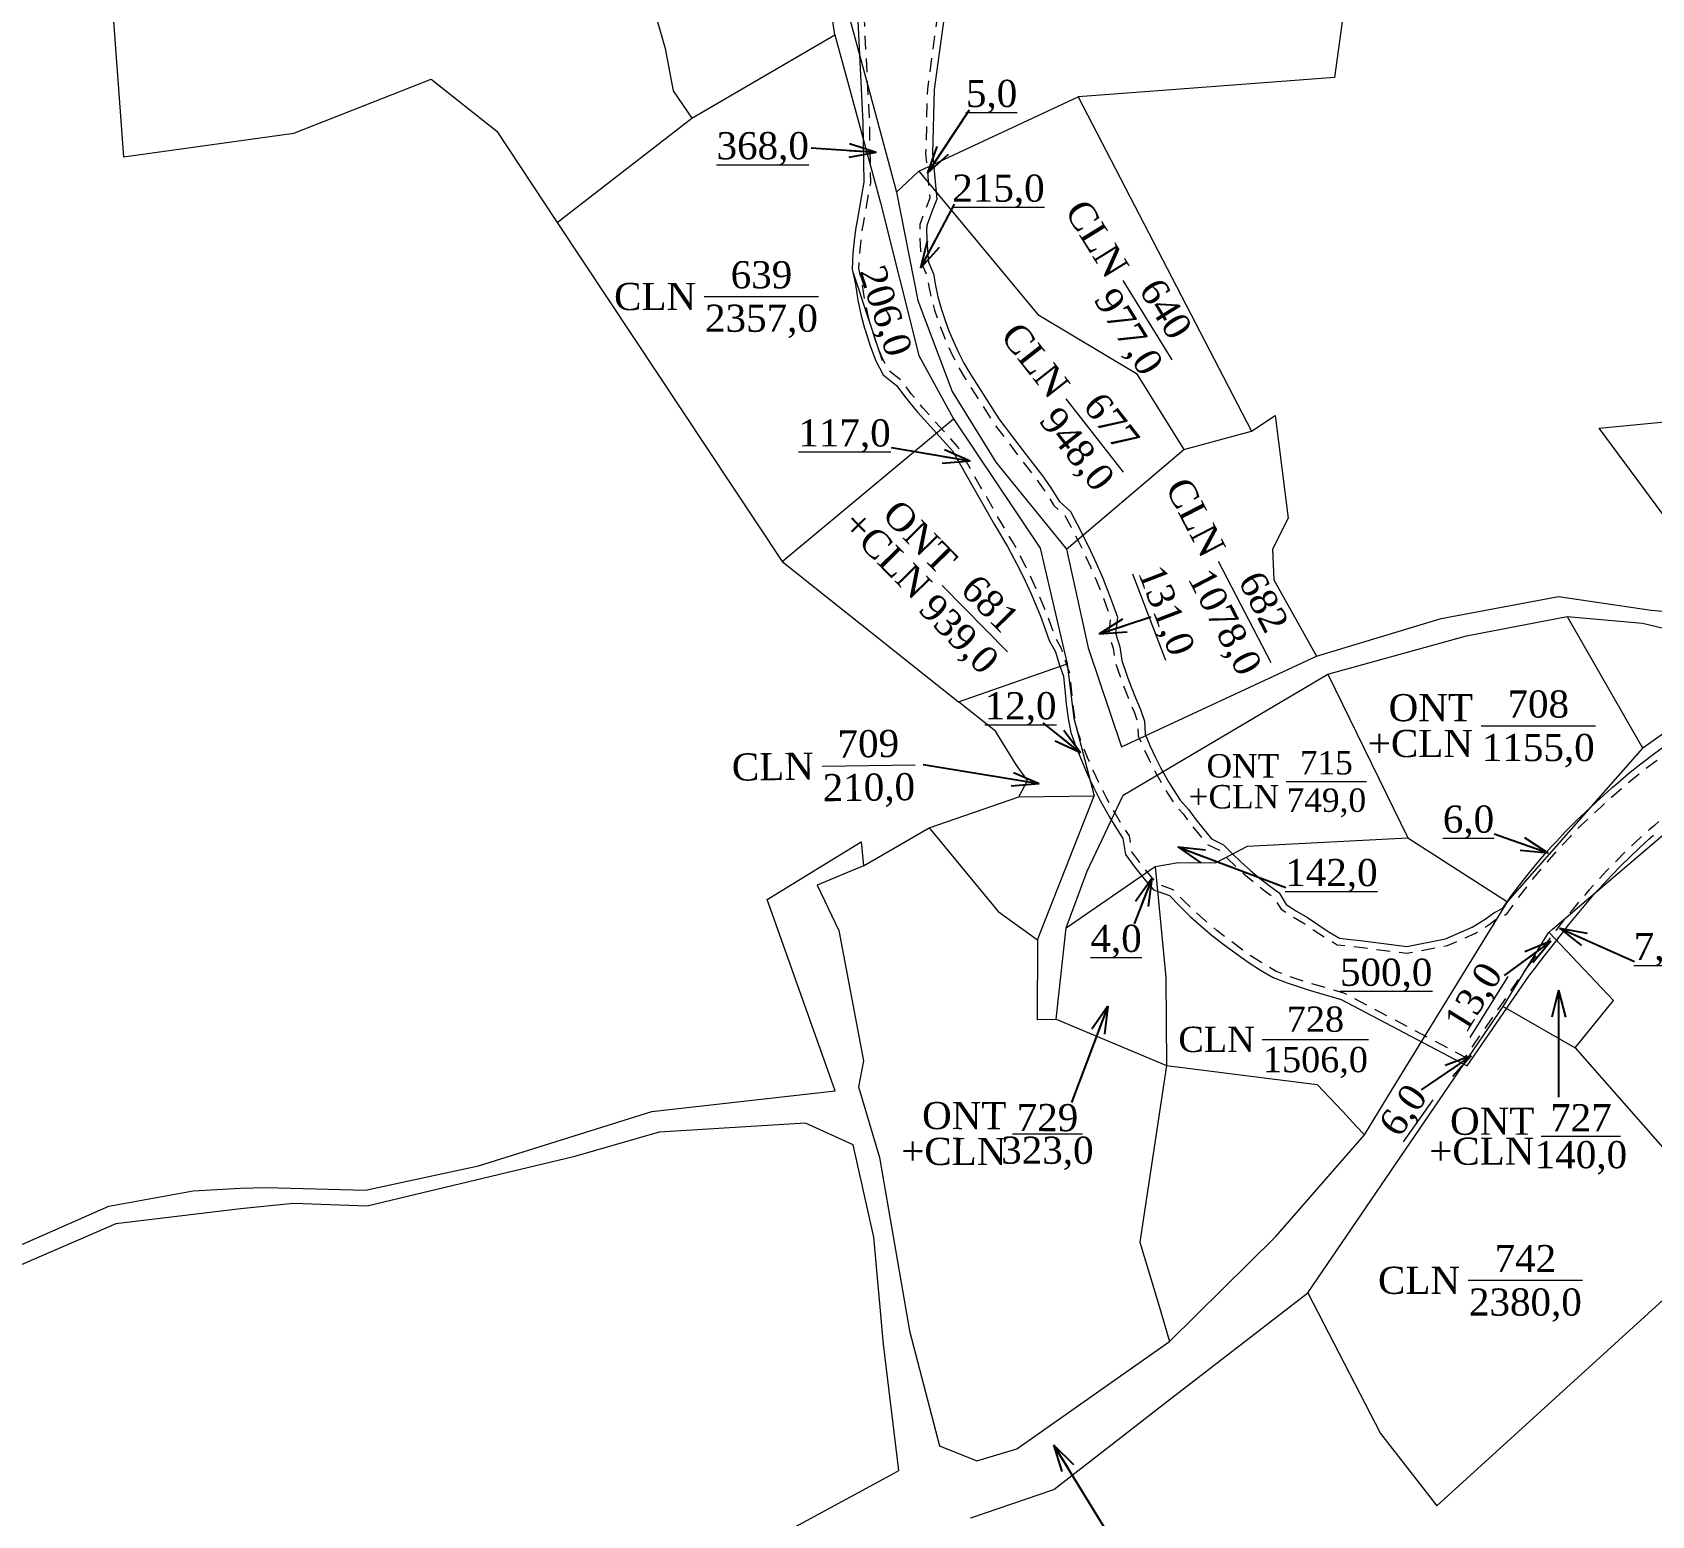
# Model space of a CAD drawing. Header units: metres. Extents: x 545919 to 546496, y 1842013 to 1842843.
# Drawn here: x 546116.4 to 546354.7, y 1842180.9 to 1842399.3 of the extents above; entities that cross this region are included whole.
import ezdxf
from ezdxf.enums import TextEntityAlignment as Align

# ---------------------------------------------------------------- set-up
doc = ezdxf.new("R2010")
doc.units = ezdxf.units.M
doc.header["$MEASUREMENT"] = 0
doc.linetypes.add('DGN Style 2', pattern=[3.355162, 2.013097, -1.342065])
for name, color, linetype, lineweight in [('Level 10', 7, 'Continuous', 0), ('Level 13', 7, 'Continuous', 0), ('Level 14', 7, 'Continuous', 0), ('Level 2', 7, 'Continuous', 0), ('Level 30', 7, 'Continuous', 0), ('Level 4', 7, 'Continuous', 0), ('Level 5', 7, 'Continuous', 0), ('Level 6', 7, 'Continuous', 0)]:
    doc.layers.add(name, color=color, linetype=linetype, lineweight=lineweight)
doc.styles.add('Style-STANDARD', font='STANDARD.shx')
doc.styles.add('Style-Times New Roman', font='times.ttf')
doc.dimstyles.get("Standard").update_dxf_attribs({"dimtxt": 0.18, "dimasz": 0.18, "dimexe": 0.18, "dimexo": 0.0625, "dimgap": 0.09, "dimtad": 0, "dimtih": 1, "dimtoh": 1, "dimdec": 4, "dimzin": 0, "dimdsep": 46, "dimtxsty": 'Standard', "dimcen": 0.09, "dimadec": 0, "dimazin": 0, "dimtfac": 1, "dimtdec": 4, "dimtofl": 0, "dimtmove": 0, "dimatfit": 3, "dimfxl": 1, "dimtolj": 1, "dimtzin": 0, "dimarcsym": 0})

# ---------------------------------------------------------------- blocks, each defined once
blk = doc.blocks.new('N_THUA_10')
at = {"layer": 'Level 13', "color": 1, "linetype": 'Continuous', "lineweight": 0}
blk.add_line((-2.047505, 0), (6.362495, 0), dxfattribs=at)
at = {"layer": 'Level 13', "color": 5, "linetype": 'Continuous', "lineweight": 0, "style": 'Style-Times New Roman'}
blk.add_text('742', height=2, dxfattribs=at).set_placement((2.157495, 1.6), align=Align.MIDDLE_CENTER)
at = {"layer": 'Level 2', "color": 3, "linetype": 'Continuous', "lineweight": 0, "style": 'Style-Times New Roman'}
blk.add_text('CLN', height=2, dxfattribs=at).set_placement((-2.647505, 0), align=Align.MIDDLE_RIGHT)
at = {"layer": 'Level 4', "color": 1, "linetype": 'Continuous', "lineweight": 0, "style": 'Style-Times New Roman'}
blk.add_text('2380,0', height=2, dxfattribs=at).set_placement((2.157495, -1.6), align=Align.MIDDLE_CENTER)
blk = doc.blocks.new('N_THUA_11')
at = {"layer": 'Level 13', "color": 1, "linetype": 'Continuous', "lineweight": 0}
blk.add_line((0.444617, 0), (6.272617, 0), dxfattribs=at)
at = {"layer": 'Level 13', "color": 5, "linetype": 'Continuous', "lineweight": 0, "style": 'Style-Times New Roman'}
blk.add_text('727', height=2, dxfattribs=at).set_placement((3.358617, 1.36), align=Align.MIDDLE_CENTER)
at = {"layer": 'Level 2', "color": 3, "linetype": 'Continuous', "lineweight": 0, "style": 'Style-Times New Roman'}
blk.add_text('ONT', height=2, dxfattribs=at).set_placement((-0.065383, 0.102), align=Align.RIGHT)
blk.add_text('+CLN', height=2, dxfattribs=at).set_placement((-0.065383, -0.102), align=Align.TOP_RIGHT)
at = {"layer": 'Level 4', "color": 1, "linetype": 'Continuous', "lineweight": 0, "style": 'Style-Times New Roman'}
blk.add_text('140,0', height=2, dxfattribs=at).set_placement((3.358617, -1.36), align=Align.MIDDLE_CENTER)
blk = doc.blocks.new('N_THUA_16')
at = {"layer": 'Level 13', "color": 1, "linetype": 'Continuous', "lineweight": 0}
blk.add_line((-0.875749, 0), (5.980251, 0), dxfattribs=at)
at = {"layer": 'Level 13', "color": 5, "linetype": 'Continuous', "lineweight": 0, "style": 'Style-Times New Roman'}
blk.add_text('640', height=2, dxfattribs=at).set_placement((2.552251, 1.6), align=Align.MIDDLE_CENTER)
at = {"layer": 'Level 2', "color": 3, "linetype": 'Continuous', "lineweight": 0, "style": 'Style-Times New Roman'}
blk.add_text('CLN', height=2, dxfattribs=at).set_placement((-1.475749, 0), align=Align.MIDDLE_RIGHT)
at = {"layer": 'Level 4', "color": 1, "linetype": 'Continuous', "lineweight": 0, "style": 'Style-Times New Roman'}
blk.add_text('977,0', height=2, dxfattribs=at).set_placement((2.552251, -1.6), align=Align.MIDDLE_CENTER)
blk = doc.blocks.new('N_THUA_17')
at = {"layer": 'Level 13', "color": 1, "linetype": 'Continuous', "lineweight": 0}
blk.add_line((-0.873767, 0), (5.982233, 0), dxfattribs=at)
at = {"layer": 'Level 13', "color": 5, "linetype": 'Continuous', "lineweight": 0, "style": 'Style-Times New Roman'}
blk.add_text('677', height=2, dxfattribs=at).set_placement((2.554233, 1.6), align=Align.MIDDLE_CENTER)
at = {"layer": 'Level 2', "color": 3, "linetype": 'Continuous', "lineweight": 0, "style": 'Style-Times New Roman'}
blk.add_text('CLN', height=2, dxfattribs=at).set_placement((-1.473767, 0), align=Align.MIDDLE_RIGHT)
at = {"layer": 'Level 4', "color": 1, "linetype": 'Continuous', "lineweight": 0, "style": 'Style-Times New Roman'}
blk.add_text('948,0', height=2, dxfattribs=at).set_placement((2.554233, -1.6), align=Align.MIDDLE_CENTER)
blk = doc.blocks.new('N_THUA_18')
at = {"layer": 'Level 13', "color": 1, "linetype": 'Continuous', "lineweight": 0}
blk.add_line((-2.041552, 0), (6.368448, 0), dxfattribs=at)
at = {"layer": 'Level 13', "color": 5, "linetype": 'Continuous', "lineweight": 0, "style": 'Style-Times New Roman'}
blk.add_text('639', height=2, dxfattribs=at).set_placement((2.163448, 1.6), align=Align.MIDDLE_CENTER)
at = {"layer": 'Level 2', "color": 3, "linetype": 'Continuous', "lineweight": 0, "style": 'Style-Times New Roman'}
blk.add_text('CLN', height=2, dxfattribs=at).set_placement((-2.641552, 0), align=Align.MIDDLE_RIGHT)
at = {"layer": 'Level 4', "color": 1, "linetype": 'Continuous', "lineweight": 0, "style": 'Style-Times New Roman'}
blk.add_text('2357,0', height=2, dxfattribs=at).set_placement((2.163448, -1.6), align=Align.MIDDLE_CENTER)
blk = doc.blocks.new('N_THUA_19')
at = {"layer": 'Level 13', "color": 1, "linetype": 'Continuous', "lineweight": 0}
blk.add_line((2.774286, 0), (9.630286, 0), dxfattribs=at)
at = {"layer": 'Level 13', "color": 5, "linetype": 'Continuous', "lineweight": 0, "style": 'Style-Times New Roman'}
blk.add_text('681', height=2, dxfattribs=at).set_placement((6.202286, 1.6), align=Align.MIDDLE_CENTER)
at = {"layer": 'Level 2', "color": 3, "linetype": 'Continuous', "lineweight": 0, "insert": (2.174286, 0), "char_height": 2, "attachment_point": 6, "line_spacing_factor": 0.791214, "style": 'Style-Times New Roman'}
blk.add_mtext('ONT\\P+CLN', dxfattribs=at)
at = {"layer": 'Level 4', "color": 1, "linetype": 'Continuous', "lineweight": 0, "style": 'Style-Times New Roman'}
blk.add_text('939,0', height=2, dxfattribs=at).set_placement((6.202286, -1.6), align=Align.MIDDLE_CENTER)
blk = doc.blocks.new('N_THUA_20')
at = {"layer": 'Level 13', "color": 1, "linetype": 'Continuous', "lineweight": 0}
blk.add_line((-0.872776, 0), (5.983224, 0), dxfattribs=at)
at = {"layer": 'Level 13', "color": 5, "linetype": 'Continuous', "lineweight": 0, "style": 'Style-Times New Roman'}
blk.add_text('709', height=2, dxfattribs=at).set_placement((2.555224, 1.6), align=Align.MIDDLE_CENTER)
at = {"layer": 'Level 2', "color": 3, "linetype": 'Continuous', "lineweight": 0, "style": 'Style-Times New Roman'}
blk.add_text('CLN', height=2, dxfattribs=at).set_placement((-1.472776, 0), align=Align.MIDDLE_RIGHT)
at = {"layer": 'Level 4', "color": 1, "linetype": 'Continuous', "lineweight": 0, "style": 'Style-Times New Roman'}
blk.add_text('210,0', height=2, dxfattribs=at).set_placement((2.555224, -1.6), align=Align.MIDDLE_CENTER)
blk = doc.blocks.new('N_THUA_21')
at = {"layer": 'Level 13', "color": 1, "linetype": 'Continuous', "lineweight": 0}
blk.add_line((-2.047505, 0), (6.362495, 0), dxfattribs=at)
at = {"layer": 'Level 13', "color": 5, "linetype": 'Continuous', "lineweight": 0, "style": 'Style-Times New Roman'}
blk.add_text('682', height=2, dxfattribs=at).set_placement((2.157495, 1.6), align=Align.MIDDLE_CENTER)
at = {"layer": 'Level 2', "color": 3, "linetype": 'Continuous', "lineweight": 0, "style": 'Style-Times New Roman'}
blk.add_text('CLN', height=2, dxfattribs=at).set_placement((-2.647505, 0), align=Align.MIDDLE_RIGHT)
at = {"layer": 'Level 4', "color": 1, "linetype": 'Continuous', "lineweight": 0, "style": 'Style-Times New Roman'}
blk.add_text('1078,0', height=2, dxfattribs=at).set_placement((2.157495, -1.6), align=Align.MIDDLE_CENTER)
blk = doc.blocks.new('N_THUA_22')
at = {"layer": 'Level 13', "color": 1, "linetype": 'Continuous', "lineweight": 0}
blk.add_line((1.794161, 1.235886), (6.028738, 4.152823), dxfattribs=at)
at = {"layer": 'Level 13', "color": 5, "linetype": 'Continuous', "lineweight": 0, "style": 'Style-Times New Roman'}
blk.add_text('729', height=2, rotation=34.560544, dxfattribs=at).set_placement((3.230717, 3.682587), align=Align.MIDDLE_CENTER)
at = {"layer": 'Level 2', "color": 3, "linetype": 'Continuous', "lineweight": 0, "insert": (1.423573, 0.980611), "char_height": 2, "attachment_point": 6, "rotation": 34.56056181, "line_spacing_factor": 0.791214, "style": 'Style-Times New Roman'}
blk.add_mtext('ONT\\P+CLN', dxfattribs=at)
at = {"layer": 'Level 4', "color": 1, "linetype": 'Continuous', "lineweight": 0, "style": 'Style-Times New Roman'}
blk.add_text('323,0', height=2, rotation=34.560544, dxfattribs=at).set_placement((4.592181, 1.706122), align=Align.MIDDLE_CENTER)
blk = doc.blocks.new('TerminatorOpen_0.5')
at = {"color": 0, "linetype": 'ByBlock', "lineweight": -2}
for q in [(-1, 0.25), (-1, 0), (-1, -0.25)]:
    blk.add_line((0, 0), q, dxfattribs=at)
blk = doc.blocks.new('N_THUA_23')
at = {"layer": 'Level 13', "color": 1, "linetype": 'Continuous', "lineweight": 0}
blk.add_line((-2.041552, 0), (6.368448, 0), dxfattribs=at)
at = {"layer": 'Level 13', "color": 5, "linetype": 'Continuous', "lineweight": 0, "style": 'Style-Times New Roman'}
blk.add_text('728', height=2, dxfattribs=at).set_placement((2.163448, 1.6), align=Align.MIDDLE_CENTER)
at = {"layer": 'Level 2', "color": 3, "linetype": 'Continuous', "lineweight": 0, "style": 'Style-Times New Roman'}
blk.add_text('CLN', height=2, dxfattribs=at).set_placement((-2.641552, 0), align=Align.MIDDLE_RIGHT)
at = {"layer": 'Level 4', "color": 1, "linetype": 'Continuous', "lineweight": 0, "style": 'Style-Times New Roman'}
blk.add_text('1506,0', height=2, dxfattribs=at).set_placement((2.163448, -1.6), align=Align.MIDDLE_CENTER)
blk = doc.blocks.new('N_THUA_32')
at = {"layer": 'Level 13', "color": 1, "linetype": 'Continuous', "lineweight": 0}
blk.add_line((1.704687, 0), (10.114687, 0), dxfattribs=at)
at = {"layer": 'Level 13', "color": 5, "linetype": 'Continuous', "lineweight": 0, "style": 'Style-Times New Roman'}
blk.add_text('708', height=2, dxfattribs=at).set_placement((5.909687, 1.6), align=Align.MIDDLE_CENTER)
at = {"layer": 'Level 2', "color": 3, "linetype": 'Continuous', "lineweight": 0, "insert": (1.104687, 0), "char_height": 2, "attachment_point": 6, "line_spacing_factor": 0.791214, "style": 'Style-Times New Roman'}
blk.add_mtext('ONT\\P+CLN', dxfattribs=at)
at = {"layer": 'Level 4', "color": 1, "linetype": 'Continuous', "lineweight": 0, "style": 'Style-Times New Roman'}
blk.add_text('1155,0', height=2, dxfattribs=at).set_placement((5.909687, -1.6), align=Align.MIDDLE_CENTER)
blk = doc.blocks.new('N_THUA_33')
at = {"layer": 'Level 13', "color": 1, "linetype": 'Continuous', "lineweight": 0}
blk.add_line((2.874442, 0), (9.730442, 0), dxfattribs=at)
at = {"layer": 'Level 13', "color": 5, "linetype": 'Continuous', "lineweight": 0, "style": 'Style-Times New Roman'}
blk.add_text('715', height=2, dxfattribs=at).set_placement((6.302442, 1.6), align=Align.MIDDLE_CENTER)
at = {"layer": 'Level 2', "color": 3, "linetype": 'Continuous', "lineweight": 0, "insert": (2.274442, 0), "char_height": 2, "attachment_point": 6, "line_spacing_factor": 0.791214, "style": 'Style-Times New Roman'}
blk.add_mtext('ONT\\P+CLN', dxfattribs=at)
at = {"layer": 'Level 4', "color": 1, "linetype": 'Continuous', "lineweight": 0, "style": 'Style-Times New Roman'}
blk.add_text('749,0', height=2, dxfattribs=at).set_placement((6.302442, -1.6), align=Align.MIDDLE_CENTER)

msp = doc.modelspace()

# ---------------------------------------------------------------- linework, layer by layer
at = {"layer": 'Level 10', "color": 7, "lineweight": 0}
for p, q in [((546213.46, 1842386.63), (546234.49, 1842398.89)), ((546246.85, 1842378.84), (546270.31, 1842389.77)), ((546270.31, 1842389.77), (546295.84, 1842340.55)), ((546243.57, 1842375.74), (546246.85, 1842378.84)), ((546226.72, 1842321.35), (546251.95, 1842342.33)), ((546285.85, 1842337.82), (546295.84, 1842340.55)), ((546268.61, 1842323.18), (546285.85, 1842337.82)), ((546226.72, 1842321.35), (546252.68, 1842300.7)), ((546252.68, 1842300.7), (546268.71, 1842306.28)), ((546307.08, 1842304.77), (546318.84, 1842280.64)), ((546248.38, 1842282.11), (546261.57, 1842286.71)), ((546261.57, 1842286.71), (546272.67, 1842286.86)), ((546238.69, 1842276.54), (546248.38, 1842282.11)), ((546268.55, 1842267.42), (546281.63, 1842276.43)), ((546267.06, 1842253.96), (546268.55, 1842267.42)), ((546267.06, 1842253.96), (546283.3, 1842247.12)), ((546343.46, 1842249.72), (546367.32, 1842222.53))]:
    msp.add_line(p, q, dxfattribs=at)
at = {"layer": 'Level 10', "color": 30, "lineweight": 0}
for p, q in [((546333.48, 1842271.21), (546353.42, 1842293.87)), ((546264.34, 1842265.66), (546272.67, 1842286.86)), ((546238.37, 1842280.06), (546238.69, 1842276.54))]:
    msp.add_line(p, q, dxfattribs=at)
at = {"layer": 'Level 10', "color": 7, "lineweight": 0, "flags": 128}
for points in [[(546311.66, 1842465.57), (546310.79, 1842455.91), (546312.99, 1842452.61), (546314.29, 1842451.87), (546315.14, 1842451.47), (546315.63, 1842448.65), (546315.86, 1842442.5), (546316.75, 1842440.71), (546316.48, 1842439.69), (546316.6, 1842437.2), (546314.41, 1842426.71), (546313.02, 1842422.01), (546310.76, 1842412.27), (546308.05, 1842392.61), (546282.0931, 1842390.6567), (546270.31, 1842389.77)], [(546124.36, 1842454.78), (546129.81, 1842380.93), (546154.87, 1842384.41), (546175.09, 1842392.37), (546184.72, 1842384.73), (546193.4304, 1842371.5322), (546193.61, 1842371.26)], [(546139.31, 1842446.06), (546149.37, 1842417.51), (546161.11, 1842421.63), (546159.8, 1842423.1), (546172.6, 1842428.55), (546183.78, 1842428.48), (546192.96, 1842432.07), (546196.68, 1842431.62), (546200.03, 1842429.97), (546209.51, 1842396.89), (546210.7, 1842390.65), (546213.46, 1842386.63)], [(546193.61, 1842371.26), (546194.9406, 1842372.2903), (546213.46, 1842386.63)], [(546246.85, 1842378.84), (546264.37, 1842357.7), (546278.89, 1842349.03), (546285.85, 1842337.82)], [(546193.61, 1842371.26), (546201.08, 1842360), (546226.72, 1842321.35)], [(546295.84, 1842340.55), (546299.3, 1842342.84), (546301.21, 1842327.72), (546298.91, 1842323.15), (546299.1, 1842318.63), (546305.4, 1842307.41)], [(546362.42, 1842313.56), (546360.96, 1842322.07), (546346.99, 1842340.98), (546374.95, 1842343.67), (546390.89, 1842342.8), (546398.3, 1842342.58)], [(546342.31, 1842313.23), (546353.2478, 1842294.1701), (546353.42, 1842293.87)], [(546261.57, 1842286.71), (546262.84, 1842289.1), (546261.25, 1842291.36), (546258.15, 1842296.35), (546252.68, 1842300.7)], [(546248.38, 1842282.11), (546258.52, 1842269.8), (546264.34, 1842265.66)], [(546281.63, 1842276.43), (546285.08, 1842277.03), (546290.51, 1842276.97), (546295.24, 1842279.43), (546318.84, 1842280.64)], [(546318.84, 1842280.64), (546330.8835, 1842272.8825), (546333.48, 1842271.21)], [(546281.63, 1842276.43), (546283.19, 1842260.08), (546283.3, 1842247.12)], [(546343.46, 1842249.72), (546349.11, 1842256.73), (546343.9, 1842262.2), (546339.62, 1842266.7), (546339.58, 1842266.74)], [(546264.34, 1842265.66), (546264.25, 1842253.9), (546267.06, 1842253.96)], [(546332.88, 1842255.82), (546335.85, 1842254.11), (546343.46, 1842249.72)], [(546283.3, 1842247.12), (546279.4, 1842221.11), (546282.21, 1842211.7), (546282.8054, 1842209.7025), (546283.76, 1842206.5)], [(546283.3, 1842247.12), (546305.5, 1842244.36), (546309.2416, 1842240.3507), (546311.23, 1842238.22), (546312.44, 1842236.92)], [(546304.11, 1842213.68), (546314.83, 1842192.96), (546323.12, 1842182.31), (546367.32, 1842222.53)]]:
    msp.add_lwpolyline(points, dxfattribs=at)
at = {"layer": 'Level 10', "color": 30, "lineweight": 0, "flags": 128}
for points in [[(546234.49, 1842398.89), (546232.65, 1842411.56), (546237.21, 1842420.95), (546240.85, 1842432.86), (546241.59, 1842438.15)], [(546240.96, 1842424.62), (546236.8, 1842414.31), (546235.33, 1842406.32), (546239.0486, 1842392.5197), (546243.57, 1842375.74)], [(546234.49, 1842398.89), (546236.48, 1842391.5497), (546241.2, 1842374.14), (546246.86, 1842351.69), (546251.95, 1842342.33)], [(546243.57, 1842375.74), (546246.69, 1842359.75), (546251.75, 1842346.36), (546258.21, 1842335.95), (546268.61, 1842323.18)], [(546251.95, 1842342.33), (546264.73, 1842323.3), (546268.71, 1842306.28)], [(546268.61, 1842323.18), (546271.76, 1842308.62), (546276.71, 1842294.07), (546305.4, 1842307.41)], [(546305.4, 1842307.41), (546323.73, 1842312.93), (546341, 1842316.2), (546354.67, 1842314.16), (546362.42, 1842313.56)], [(546307.08, 1842304.77), (546327.49, 1842310.38), (546342.31, 1842313.23)], [(546342.31, 1842313.23), (546353.38, 1842312.26), (546365.72, 1842309.33), (546368.8467, 1842305.3805), (546369.14, 1842305.01), (546353.42, 1842293.87)], [(546268.55, 1842267.42), (546271.63, 1842275.76), (546276.93, 1842286.93), (546307.08, 1842304.77)], [(546268.71, 1842306.28), (546269.65, 1842298.27), (546272.67, 1842286.86)], [(546339.58, 1842266.74), (546340.11, 1842267.19), (546362.33, 1842286.14)], [(546093.71, 1842211.51), (546127.64, 1842226.43), (546140.03, 1842228.66), (546147, 1842229.08), (546150.72, 1842229.18), (546165.42, 1842228.8), (546174.7161, 1842230.7956), (546182.05, 1842232.37), (546207.53, 1842240.37), (546234.55, 1842243.41), (546224.52, 1842271.58), (546238.37, 1842280.06)], [(546238.69, 1842276.54), (546231.91, 1842273.69), (546235.08, 1842267), (546238.71, 1842247.84), (546237.97, 1842244.01), (546241.07, 1842233.58), (546245.48, 1842208.05), (546249.9, 1842191.13), (546251.7041, 1842190.4049), (546255.05, 1842189.06), (546255.39, 1842188.92), (546261.27, 1842190.71), (546283.76, 1842206.5)], [(546312.44, 1842236.92), (546316.45, 1842243.46), (546333.48, 1842271.21)], [(546332.88, 1842255.82), (546339.45, 1842266.53), (546339.58, 1842266.74)], [(546304.11, 1842213.68), (546322.75, 1842240.98), (546332.88, 1842255.82)], [(546112.08, 1842104.78), (546122.3596, 1842096.5414), (546123.11, 1842095.94), (546142.78, 1842114.5), (546161.44, 1842132.75), (546190.6217, 1842156.1925), (546192.1, 1842157.38), (546193.1641, 1842158.0362), (546219.23, 1842174.11), (546243.2123, 1842187.1259), (546243.92, 1842187.51), (546241.66, 1842206.1), (546240.25, 1842221.85), (546237.2, 1842235.44), (546230.19, 1842238.66), (546208.62, 1842237.32), (546196.04, 1842233.68), (546173.8568, 1842228.3771), (546165.67, 1842226.42), (546154.81, 1842226.84), (546147.03, 1842226.02), (546128.68, 1842223.81), (546093.71, 1842208.73)], [(546283.76, 1842206.5), (546299.38, 1842221.95), (546312.44, 1842236.92)], [(546254.52, 1842180.54), (546266.72, 1842184.72), (546282.3956, 1842196.8614), (546304.11, 1842213.68)]]:
    msp.add_lwpolyline(points, dxfattribs=at)
at = {"layer": 'Level 30', "color": 5, "linetype": 'Continuous', "lineweight": 0, "flags": 128}
for points in [[(546237.474, 1842408.9764), (546238.6079, 1842385.9111), (546238.7732, 1842377.1994), (546238.4227, 1842375.2123), (546238.0723, 1842373.2253), (546237.7218, 1842371.2383), (546237.5945, 1842370.5162), (546237.3865, 1842369.054), (546237.1543, 1842366.7349), (546237.0391, 1842364.3939), (546237.5367, 1842362.1063), (546237.8883, 1842359.8084), (546238.384, 1842357.5366), (546238.8662, 1842355.7238), (546238.9925, 1842355.2924), (546239.7125, 1842353.0814), (546240.5421, 1842350.9092), (546241.5999, 1842348.8379), (546243.5903, 1842347.2724), (546244.9341, 1842345.4383), (546246.3608, 1842343.685), (546246.7299, 1842343.2597), (546251.803, 1842337.646), (546255.0831, 1842331.8413), (546256.0901, 1842330.1237), (546257.9654, 1842326.8177), (546259.9025, 1842323.561), (546260.8063, 1842321.8955), (546261.6722, 1842320.2099), (546262.4997, 1842318.5052), (546263.33, 1842316.6882), (546264.0378, 1842315.0417), (546264.7476, 1842313.2847), (546265.4174, 1842311.5121), (546266.047, 1842309.7248), (546266.9777, 1842308.0311), (546267.528, 1842306.2094), (546268.1506, 1842304.4767), (546268.1577, 1842304.4077), (546268.3341, 1842302.4897), (546268.3711, 1842302.0107), (546268.5425, 1842300.3882), (546268.8364, 1842298.224), (546269.2515, 1842296.1594), (546269.9735, 1842294.1068), (546270.7739, 1842292.0837), (546271.6308, 1842290.0841), (546272.5539, 1842288.1142), (546273.5421, 1842286.1762), (546274.8755, 1842283.7877), (546275.7095, 1842282.4042), (546276.8863, 1842280.5745), (546277.2798, 1842278.1809), (546278.5965, 1842276.4058), (546279.9716, 1842274.6757), (546281.4035, 1842272.9923), (546283.7377, 1842272.1543), (546285.2516, 1842270.5978), (546286.8165, 1842269.0927), (546288.4308, 1842267.6405), (546290.0925, 1842266.243), (546291.7999, 1842264.9016), (546295.3141, 1842262.3478), (546297.1484, 1842261.1826), (546299.0205, 1842260.0791), (546301.0675, 1842259.3045), (546303.1304, 1842258.6029), (546304.1669, 1842258.2797), (546309.0207, 1842256.8645), (546327.5665, 1842247.0642), (546336.6564, 1842260.2854), (546337.8731, 1842261.8769), (546338.7223, 1842262.9875), (546340.2667, 1842264.9432), (546341.435, 1842266.4531), (546342.5923, 1842267.97), (546343.8218, 1842269.4293), (546345.0382, 1842270.8978), (546346.2836, 1842272.3418), (546346.9558, 1842273.0974), (546348.8598, 1842275.1535), (546350.1896, 1842276.5202), (546351.5376, 1842277.8692), (546352.9211, 1842279.1818), (546354.3307, 1842280.4664), (546355.0076, 1842281.0654)], [(546251.5036, 1842408.3866), (546249.1112, 1842390.8289), (546248.8597, 1842381.4339), (546249.4857, 1842374.6927), (546248.8091, 1842372.9999), (546248.0097, 1842370.8057), (546248.0034, 1842370.0786), (546248.0163, 1842368.9457), (546248.1092, 1842367.1713), (546248.2905, 1842365.4071), (546249.008, 1842363.7207), (546249.3016, 1842362.0012), (546249.6734, 1842360.2971), (546250.13, 1842358.6137), (546250.67, 1842356.9552), (546251.2923, 1842355.3258), (546251.9651, 1842353.7153), (546252.6913, 1842352.1246), (546253.4953, 1842350.568), (546254.3779, 1842349.0507), (546254.6106, 1842348.678), (546258.6537, 1842342.3561), (546262.6431, 1842337.0391), (546263.9027, 1842335.4584), (546265.1947, 1842333.7771), (546266.4024, 1842332.0348), (546267.4965, 1842330.22), (546269.1652, 1842328.7241), (546270.1835, 1842326.8475), (546271.1591, 1842324.9483), (546272.0915, 1842323.0275), (546273.0271, 1842320.9802), (546273.8245, 1842319.1251), (546274.6243, 1842317.1454), (546275.3791, 1842315.1481), (546276.0884, 1842313.1343), (546275.8149, 1842310.8102), (546276.4258, 1842308.7876), (546276.7228, 1842306.759), (546277.4362, 1842304.7639), (546277.632, 1842304.1896), (546278.1088, 1842302.8929), (546278.7676, 1842301.2496), (546279.4637, 1842299.5611), (546280.0666, 1842297.8469), (546280.1513, 1842295.9187), (546280.8752, 1842294.2295), (546281.655, 1842292.5654), (546282.4899, 1842290.9282), (546283.6163, 1842288.9105), (546284.3208, 1842287.7418), (546285.3149, 1842286.1961), (546286.5354, 1842284.8101), (546287.626, 1842283.3398), (546288.6408, 1842282.0583), (546289.9511, 1842280.5124), (546291.7052, 1842279.6497), (546292.9649, 1842278.3546), (546294.2671, 1842277.1022), (546295.6102, 1842275.8939), (546296.9929, 1842274.7311), (546298.4136, 1842273.615), (546299.8707, 1842272.5468), (546300.9205, 1842270.8568), (546302.4681, 1842269.8738), (546304.0476, 1842268.9428), (546305.5644, 1842267.8878), (546307.1215, 1842266.881), (546308.7807, 1842265.8861), (546310.3928, 1842265.6898), (546311.8466, 1842265.5477), (546318.6622, 1842264.6769), (546324.3683, 1842265.779), (546328.3042, 1842267.5076), (546330.2221, 1842268.7057), (546331.4673, 1842269.6374), (546332.8036, 1842270.2906), (546333.9984, 1842272.0099), (546335.2682, 1842273.6745), (546336.5501, 1842275.3303), (546337.8859, 1842276.9431), (546339.2537, 1842278.5289), (546339.9919, 1842279.3587), (546340.6529, 1842280.087), (546342.083, 1842281.6168), (546343.5433, 1842283.1177), (546345.0841, 1842284.5368), (546346.6023, 1842285.9771), (546348.149, 1842287.3868), (546348.8918, 1842288.044), (546349.7235, 1842288.7652), (546351.3254, 1842290.1119), (546352.9538, 1842291.4263), (546354.6249, 1842292.6858), (546356.3042, 1842293.9336)]]:
    msp.add_lwpolyline(points, dxfattribs=at)
at = {"layer": 'Level 6', "color": 2, "linetype": 'DGN Style 2', "lineweight": 0, "flags": 128}
for points in [[(546030.48579, 1842842.536949), (546030.353553, 1842841.352298), (546029.525566, 1842839.591494), (546026.814291, 1842833.502405), (546022.459158, 1842827.651417), (546022.927781, 1842825.273825), (546022.597267, 1842819.902482), (546022.574569, 1842819.427593), (546022.538854, 1842817.608592), (546022.584557, 1842815.784169), (546022.992678, 1842810.454565), (546023.293095, 1842808.115414), (546026.22437, 1842806.866035), (546026.471642, 1842805.742389), (546026.907212, 1842804.111747), (546027.414892, 1842802.501919), (546027.993631, 1842800.916371), (546028.642101, 1842799.358152), (546029.357683, 1842797.833523), (546030.261604, 1842796.110841), (546031.94062, 1842795.084378), (546032.890067, 1842793.998697), (546035.476699, 1842790.772401), (546033.603867, 1842786.705793), (546035.257102, 1842784.895068), (546036.502488, 1842783.587397), (546037.796674, 1842782.278258), (546039.20443, 1842781.036556), (546040.703062, 1842779.924186), (546042.253401, 1842778.879922), (546042.671749, 1842778.646598), (546043.937043, 1842777.892802), (546045.588153, 1842776.849625), (546047.115553, 1842775.724947), (546048.741431, 1842774.065641), (546058.040052, 1842772.510371), (546061.578712, 1842770.708803), (546063.402661, 1842769.685493), (546065.172642, 1842768.548519), (546068.22662, 1842766.525762), (546067.74857, 1842762.340475), (546069.861619, 1842760.730833), (546071.579871, 1842759.527895), (546076.629756, 1842756.057959), (546076.68123, 1842756.013891), (546078.317682, 1842754.771364), (546081.21009, 1842751.840197), (546082.751445, 1842750.362878), (546084.388488, 1842748.975613), (546087.673318, 1842746.260703), (546090.912863, 1842743.475203), (546092.396249, 1842742.034679), (546093.688779, 1842740.447452), (546094.890935, 1842738.757072), (546095.991913, 1842737.002762), (546097.979414, 1842733.268461), (546099.702373, 1842729.928082), (546099.939441, 1842729.470007), (546101.013168, 1842727.589052), (546102.118206, 1842725.789504), (546103.029978, 1842723.965194), (546103.742045, 1842722.089491), (546104.157665, 1842720.091047), (546104.433269, 1842717.595754), (546106.088684, 1842716.002053), (546106.172839, 1842711.850077), (546107.275103, 1842707.694641), (546107.797791, 1842705.15469), (546108.0861, 1842703.637057), (546108.721675, 1842701.488593), (546114.758017, 1842693.71733), (546125.471855, 1842683.714344), (546126.897743, 1842678.286038), (546127.828465, 1842676.412644), (546129.449651, 1842671.894293), (546129.78069, 1842671.13549), (546130.351749, 1842669.935566), (546130.969668, 1842668.763501), (546131.599403, 1842667.679224), (546132.362919, 1842666.060612), (546129.509618, 1842663.008962), (546130.607274, 1842661.130439), (546131.388619, 1842659.908135), (546132.218302, 1842658.718011), (546133.093823, 1842657.56342), (546133.6165, 1842656.924065), (546133.6165, 1842656.901258), (546134.981839, 1842655.361152), (546135.99175, 1842654.317162), (546137.041186, 1842653.315648), (546138.130022, 1842652.356797), (546138.676946, 1842651.912706), (546136.644029, 1842646.629227), (546138.626033, 1842645.267524), (546139.933669, 1842644.32742), (546141.258614, 1842643.333183), (546142.654439, 1842642.371658), (546144.088556, 1842641.467355), (546144.46853, 1842641.241025), (546151.150781, 1842637.488569), (546169.144536, 1842632.2067), (546182.2588, 1842621.612125), (546192.330935, 1842617.290382), (546196.549249, 1842615.928186), (546200.444498, 1842615.293028), (546204.08339, 1842614.939118), (546206.484139, 1842614.326127), (546208.021707, 1842612.989858), (546210.85956, 1842611.737091), (546211.804315, 1842611.67664), (546213.290236, 1842610.668869), (546214.572263, 1842609.910339), (546215.53083, 1842609.15657), (546216.022909, 1842608.721981), (546216.990882, 1842607.570281), (546218.399889, 1842605.665197), (546219.916785, 1842603.79892), (546220.976929, 1842602.693591), (546221.196031, 1842602.220447), (546222.164338, 1842599.996411), (546223.164558, 1842597.92176), (546223.929894, 1842595.59939), (546225.120491, 1842593.669323), (546225.880231, 1842591.558055), (546226.404239, 1842590.43712), (546226.973406, 1842589.561872), (546227.922464, 1842587.920591), (546228.633001, 1842586.076579), (546231.85677, 1842578.697031), (546237.23877, 1842568.867792), (546237.513995, 1842567.383828), (546237.557756, 1842566.901719), (546238.11192, 1842564.568923), (546239.249323, 1842562.686402), (546240.422967, 1842560.501621), (546243.449313, 1842559.718737), (546244.168675, 1842558.240848), (546245.047683, 1842556.339105), (546245.888565, 1842554.420102), (546246.690904, 1842552.484781), (546247.454312, 1842550.533816), (546248.179147, 1842548.566392), (546249.565051, 1842544.600113), (546250.167125, 1842542.604365), (546250.732234, 1842540.585822), (546251.256929, 1842538.556382), (546251.740909, 1842536.51675), (546252.127318, 1842534.730007), (546251.348749, 1842532.452877), (546251.751304, 1842530.149221), (546252.067056, 1842528.101391), (546252.341802, 1842526.047727), (546252.575349, 1842523.98899), (546252.767791, 1842521.926003), (546252.899261, 1842520.127324), (546251.821067, 1842518.005822), (546251.900765, 1842515.590555), (546252.358678, 1842513.500723), (546252.628808, 1842510.150369), (546252.652042, 1842508.830296), (546252.637857, 1842506.678653), (546252.811487, 1842502.669034), (546252.925979, 1842494.03286), (546252.838729, 1842466.566417), (546252.27709, 1842435.805961), (546250.507977, 1842408.486542), (546248.113013, 1842390.910025), (546247.858459, 1842381.400931), (546248.467707, 1842374.840128), (546247.874797, 1842373.356714), (546247.011228, 1842370.986382), (546247.003351, 1842370.077239), (546247.016598, 1842368.913852), (546247.111878, 1842367.093996), (546247.311182, 1842365.154602), (546248.041976, 1842363.436955), (546248.319712, 1842361.810362), (546248.701719, 1842360.05948), (546249.171405, 1842358.327834), (546249.726882, 1842356.6218), (546250.363626, 1842354.954582), (546251.048655, 1842353.314808), (546251.791687, 1842351.687239), (546252.618311, 1842350.086837), (546253.521372, 1842348.534363), (546253.765231, 1842348.14379), (546257.831389, 1842341.785836), (546261.85196, 1842336.427292), (546263.115146, 1842334.842092), (546264.386821, 1842333.18724), (546265.562418, 1842331.491255), (546266.717446, 1842329.575393), (546268.368815, 1842328.095028), (546269.299167, 1842326.380507), (546270.264428, 1842324.501433), (546271.186809, 1842322.601273), (546272.112858, 1842320.574872), (546272.901431, 1842318.740308), (546273.692869, 1842316.781306), (546274.439662, 1842314.805194), (546275.068147, 1842313.020838), (546274.797424, 1842310.720336), (546275.447084, 1842308.569409), (546275.747739, 1842306.515844), (546276.492091, 1842304.434184), (546276.689335, 1842303.855648), (546277.17523, 1842302.534214), (546277.841225, 1842300.872965), (546278.529112, 1842299.204387), (546279.074068, 1842297.654938), (546279.160271, 1842295.69252), (546279.962614, 1842293.820275), (546280.756569, 1842292.125968), (546281.607586, 1842290.457163), (546282.751268, 1842288.408507), (546283.47187, 1842287.213095), (546284.514598, 1842285.591785), (546285.757204, 1842284.180681), (546286.832237, 1842282.731368), (546287.867182, 1842281.424428), (546289.322903, 1842279.70696), (546291.10883, 1842278.828607), (546292.259691, 1842277.645405), (546293.585909, 1842276.369905), (546294.953798, 1842275.139304), (546296.36203, 1842273.955032), (546297.808929, 1842272.818351), (546299.123371, 1842271.854733), (546300.191557, 1842270.135135), (546301.945983, 1842269.020764), (546303.507445, 1842268.100396), (546305.007253, 1842267.057214), (546306.592733, 1842266.032065), (546308.448779, 1842264.919131), (546310.283708, 1842264.695698), (546311.734568, 1842264.553885), (546318.69446, 1842263.664649), (546324.667888, 1842264.818382), (546328.772607, 1842266.621125), (546330.78755, 1842267.879848), (546331.991024, 1842268.780327), (546333.476382, 1842269.506389), (546334.806927, 1842271.421024), (546336.061112, 1842273.065154), (546337.330746, 1842274.70511), (546338.649667, 1842276.29753), (546340.005933, 1842277.869959), (546340.735735, 1842278.690318), (546341.388441, 1842279.40948), (546342.806694, 1842280.926607), (546344.240921, 1842282.400709), (546345.766992, 1842283.806244), (546347.283301, 1842285.244749), (546348.817162, 1842286.642748), (546349.550701, 1842287.291754), (546350.372856, 1842288.004677), (546351.96126, 1842289.340031), (546353.56896, 1842290.637722), (546355.224062, 1842291.885165), (546356.89263, 1842293.12499), (546358.581518, 1842294.328464), (546359.716823, 1842295.109203), (546360.288632, 1842295.49408), (546362.025776, 1842296.629856), (546363.789499, 1842297.733376), (546365.550315, 1842298.826928), (546367.331048, 1842299.844392), (546369.153288, 1842300.774082), (546371.032152, 1842301.623205), (546372.88324, 1842302.423939), (546374.759596, 1842303.232783), (546380.03607, 1842306.035509), (546386.121136, 1842309.027268), (546389.069338, 1842310.719852), (546389.639834, 1842311.043104), (546391.448394, 1842312.036546), (546393.290819, 1842312.929511), (546395.184545, 1842313.747411), (546397.07598, 1842314.519943), (546399.05768, 1842315.143335), (546401.035177, 1842315.860149), (546402.996819, 1842316.527103), (546404.973975, 1842317.155445), (546405.895711, 1842317.433536), (546408.958972, 1842318.291431), (546410.965094, 1842318.798773), (546412.998686, 1842319.270051), (546415.013456, 1842319.760224), (546417.035098, 1842320.144302), (546419.065806, 1842320.488083), (546421.097153, 1842320.733901), (546423.15583, 1842320.884716), (546423.669309, 1842320.915887), (546427.199727, 1842321.112565), (546443.37482, 1842323.078337), (546461.725263, 1842325.19513), (546478.798713, 1842327.268113), (546482.773198, 1842328.125192), (546482.97152, 1842328.168001), (546484.856271, 1842328.529945), (546486.963976, 1842328.865583), (546489.010811, 1842329.047221), (546491.129126, 1842328.832901), (546493.320515, 1842328.758931), (546495.458276, 1842328.615363), (546496.479396, 1842328.512534)], [(546337.078663, 1842262.484246), (546335.846651, 1842260.872718), (546327.246744, 1842248.364209), (546309.398116, 1842257.796097), (546304.455721, 1842259.237128), (546303.440287, 1842259.553759), (546301.405551, 1842260.245781), (546299.454515, 1842260.984067), (546297.670539, 1842262.035623), (546295.876683, 1842263.175132), (546292.402941, 1842265.69953), (546290.723389, 1842267.019052), (546289.087201, 1842268.395096), (546287.497687, 1842269.824999), (546285.956821, 1842271.306984), (546284.293284, 1842273.017331), (546281.992412, 1842273.843366), (546280.744094, 1842275.31094), (546279.389727, 1842277.014955), (546278.227264, 1842278.582122), (546277.839443, 1842280.941174), (546276.558423, 1842282.932917), (546275.74053, 1842284.289697), (546274.424423, 1842286.647219), (546273.452339, 1842288.553614), (546272.543387, 1842290.493322), (546271.698597, 1842292.464664), (546270.910454, 1842294.456782), (546270.218078, 1842296.425162), (546269.823035, 1842298.390005), (546269.535405, 1842300.508037), (546269.367046, 1842302.101753), (546269.330567, 1842302.574004), (546269.153002, 1842304.504674), (546269.13288, 1842304.700225), (546268.477815, 1842306.523274), (546267.904633, 1842308.420724), (546266.962923, 1842310.13446), (546266.356838, 1842311.855005), (546265.679041, 1842313.648768), (546264.960865, 1842315.426501), (546264.24424, 1842317.093532), (546263.404397, 1842318.931415), (546262.566869, 1842320.656773), (546261.690625, 1842322.362508), (546260.772029, 1842324.055275), (546258.830124, 1842327.320053), (546256.956383, 1842330.623305), (546255.949797, 1842332.340198), (546252.619153, 1842338.234345), (546247.478561, 1842343.922729), (546247.126439, 1842344.328466), (546245.725763, 1842346.049784), (546244.316079, 1842347.973807), (546242.39065, 1842349.488206), (546241.45712, 1842351.31617), (546240.65561, 1842353.41482), (546239.948, 1842355.587773), (546239.829404, 1842355.992858), (546239.3562, 1842357.77184), (546238.87203, 1842359.990796), (546238.520479, 1842362.288377), (546238.044401, 1842364.477033), (546238.151847, 1842366.660464), (546238.379457, 1842368.933718), (546238.582196, 1842370.358933), (546238.706605, 1842371.064636), (546239.057101, 1842373.051614), (546239.774862, 1842377.121313), (546239.607434, 1842385.945144), (546238.473583, 1842409.009441), (546238.008367, 1842436.42935), (546239.699105, 1842467.115656), (546242.452705, 1842495.135297), (546243.377246, 1842505.896742), (546243.323559, 1842509.460914), (546243.249206, 1842511.785978), (546243.180996, 1842515.494405), (546243.129806, 1842517.044009), (546244.379584, 1842518.997878), (546244.217509, 1842521.214791), (546244.041052, 1842523.107007), (546243.826589, 1842524.997112), (546243.472231, 1842527.573708), (546242.971142, 1842530.55227), (546242.886623, 1842532.478008), (546242.467494, 1842534.41645), (546241.806343, 1842537.144974), (546241.037735, 1842539.946915), (546240.466688, 1842541.839957), (546239.631259, 1842543.570033), (546239.032401, 1842545.30182), (546238.375186, 1842547.085388), (546237.682604, 1842548.8556), (546236.95464, 1842550.611486), (546236.191818, 1842552.352496), (546235.393139, 1842554.0803), (546233.717568, 1842557.478172), (546231.955341, 1842560.812266), (546231.096138, 1842562.493846), (546230.145565, 1842564.280832), (546224.113577, 1842573.912161), (546219.642937, 1842580.506007), (546217.20563, 1842583.734785)], [(546481.652865, 1842320.241715), (546479.603344, 1842320.214997), (546462.471164, 1842318.626741), (546444.117413, 1842316.447124), (546427.931674, 1842314.608912), (546424.445849, 1842314.011279), (546423.966033, 1842313.926438), (546422.086223, 1842313.569789), (546420.21814, 1842313.234334), (546418.333581, 1842312.915194), (546416.469144, 1842312.561002), (546414.560454, 1842312.2715), (546412.653811, 1842311.829628), (546410.784117, 1842311.356824), (546408.926541, 1842310.847239), (546407.9361, 1842310.559108), (546406.85804, 1842310.233842), (546405.490829, 1842308.965844), (546403.916587, 1842308.026167), (546401.778125, 1842308.233753), (546400.082006, 1842306.997541), (546398.26491, 1842306.726045), (546396.402614, 1842305.921607), (546394.660809, 1842305.181613), (546392.895964, 1842304.460758), (546392.329014, 1842304.220407), (546389.224771, 1842302.882279), (546383.022857, 1842300.102852), (546377.645597, 1842297.445633), (546374.576057, 1842295.683447), (546374.154516, 1842295.438507), (546372.511274, 1842294.456124), (546370.871898, 1842293.497708), (546369.212323, 1842292.549536), (546367.555737, 1842291.564214), (546365.919094, 1842290.54025), (546363.774285, 1842289.127522), (546362.714005, 1842288.398351), (546361.145479, 1842287.280817), (546359.593345, 1842286.127386), (546358.084288, 1842284.928244), (546356.589537, 1842283.721767), (546355.116261, 1842282.483137), (546354.348692, 1842281.81764), (546353.662526, 1842281.210441), (546352.240107, 1842279.914159), (546350.839655, 1842278.585475), (546349.477526, 1842277.222336), (546348.134469, 1842275.842011), (546346.215296, 1842273.769526), (546345.531357, 1842273.00073), (546344.274437, 1842271.543373), (546343.054354, 1842270.070427), (546341.811949, 1842268.59581), (546340.642028, 1842267.062368), (546339.478836, 1842265.559069), (546337.932659, 1842263.601119), (546337.078714, 1842262.484313)]]:
    msp.add_lwpolyline(points, dxfattribs=at)

# ---------------------------------------------------------------- block references
at = {"layer": 'Level 14', "color": 3, "linetype": 'Continuous', "lineweight": 0, "xscale": 4, "yscale": 4, "zscale": 4}
for p, rotation in [((546270.658633, 1842293.150588), 320.968328), ((546281.146982, 1842274.654401), 68.545895)]:
    msp.add_blockref('TerminatorOpen_0.5', p, dxfattribs=dict(at, rotation=rotation))
at = {"layer": 'Level 2', "color": 3, "linetype": 'Continuous', "lineweight": 0, "xscale": 2, "yscale": 2, "zscale": 2}
for name, p, rotation in [('N_THUA_16', (546277.823594, 1842361.222069), 301.725328), ('N_THUA_17', (546269.558874, 1842343.912655), 308.114698), ('N_THUA_21', (546292.813119, 1842317.77471), 297.390984), ('N_THUA_19', (546246.415536, 1842321.78992), 314.449062), ('N_THUA_20', (546234.350709, 1842291.25533), 0.715145), ('N_THUA_22', (546256.287962, 1842237.086255), 325.316926)]:
    msp.add_blockref(name, p, dxfattribs=dict(at, rotation=rotation))
at = {"layer": 'Level 2', "color": 3, "linetype": 'Continuous', "lineweight": 0}
for name, p, xscale, yscale, zscale in [('N_THUA_18', (546219.364116, 1842360.365782), 2, 2, 2), ('N_THUA_32', (546326.213402, 1842297.158186), 2, 2, 2), ('N_THUA_33', (546295.983747, 1842288.957482), 1.722376, 1.722376, 1.722376), ('N_THUA_23', (546301.209355, 1842250.983751), 1.860093, 1.860093, 1.860093), ('N_THUA_11', (546337.593845, 1842236.726462), 2, 2, 2), ('N_THUA_10', (546331.819402, 1842215.508953), 2, 2, 2)]:
    msp.add_blockref(name, p, dxfattribs=dict(at, xscale=xscale, yscale=yscale, zscale=zscale))

# ---------------------------------------------------------------- texts
at = {"layer": 'Level 5', "color": 5, "linetype": 'Continuous', "lineweight": 0, "style": 'Style-Times New Roman'}
for s, p in [('%%u5,0%%U', (546257.566601, 1842390.263667)), ('%%u368,0%%U', (546223.873583, 1842382.566146)), ('%%u215,0%%U', (546258.578182, 1842376.314507)), ('%%u117,0%%U', (546235.915952, 1842340.27734)), ('%%u12,0%%U', (546261.832817, 1842300.107236)), ('%%u6,0%%U', (546327.765121, 1842283.414649)), ('%%u142,0%%U', (546307.586529, 1842275.545349)), ('%%u4,0%%U', (546275.887775, 1842265.854805)), ('%%u7,0%%U', (546355.862528, 1842264.650474)), ('%%u500,0%%U', (546315.644404, 1842260.868249))]:
    msp.add_text(s, height=4, dxfattribs=at).set_placement(p, align=Align.MIDDLE_CENTER)
for s, rotation, p in [('%%u206,0%%U', 288.145659, (546241.990946, 1842358.26478)), ('%%u131,0%%U', 290.944409, (546283.358905, 1842314.157825)), ('%%u13,0%%U', 58.027659, (546328.446629, 1842257.221143)), ('%%u6,0%%U', 54.941967, (546318.096019, 1842240.589512))]:
    msp.add_text(s, height=4, rotation=rotation, dxfattribs=at).set_placement(p, align=Align.MIDDLE_CENTER)

# ---------------------------------------------------------------- leaders
at = {"layer": 'Level 14', "color": 3, "linetype": 'Continuous', "lineweight": 0}
for points in [[(546248.176123, 1842378.554956), (546254.319724, 1842387.843413)], [(546240.588158, 1842381.557589), (546230.98878, 1842382.210855)], [(546247.137627, 1842364.559115), (546252.090906, 1842373.935406)], [(546254.411004, 1842336.112873), (546242.853354, 1842338.063064)], [(546273.389876, 1842310.679717), (546280.992583, 1842313.1775)], [(546270.658633, 1842293.150588), (546265.179543, 1842297.592484)], [(546264.575762, 1842288.586351), (546247.508069, 1842291.410767)], [(546339.482291, 1842278.383219), (546331.544977, 1842281.200968)], [(546284.971158, 1842279.337351), (546300.884184, 1842273.364631)], [(546281.146982, 1842274.654401), (546278.537518, 1842268.014299)], [(546341.167079, 1842267.343569), (546352.187165, 1842262.463287)], [(546328.174331, 1842248.572631), (546320.802009, 1842243.566087)], [(546266.685778, 1842191.295778), (546275.255781, 1842177.287247)]]:
    msp.add_leader(points, dimstyle='Standard', override={"dimtxt": 4, "dimasz": 4, "dimgap": 2, "dimtad": 1, "dimtxsty": 'Style-STANDARD', "dimldrblk": 'TerminatorOpen_0.5'}, dxfattribs=at)
at = {"layer": 'Level 4', "color": 3, "linetype": 'Continuous', "lineweight": 0}
msp.add_leader([(546339.857099, 1842265.421433), (546332.999755, 1842260.385108)], dimstyle='Standard', override={"dimtxt": 4, "dimasz": 4, "dimgap": 2, "dimtad": 1, "dimtxsty": 'Style-STANDARD', "dimldrblk": 'TerminatorOpen_0.5'}, dxfattribs=at)
at = {"layer": 'Level 5', "color": 3, "linetype": 'Continuous', "lineweight": 0}
for points in [[(546341.02, 1842258.23), (546341.02, 1842242.495424)], [(546274.658505, 1842255.869949), (546269.350049, 1842241.680623)]]:
    msp.add_leader(points, dimstyle='Standard', override={"dimtxt": 4, "dimasz": 4, "dimgap": 2, "dimtad": 1, "dimtxsty": 'Style-STANDARD', "dimldrblk": 'TerminatorOpen_0.5'}, dxfattribs=at)

doc.saveas('drawing.dxf')
